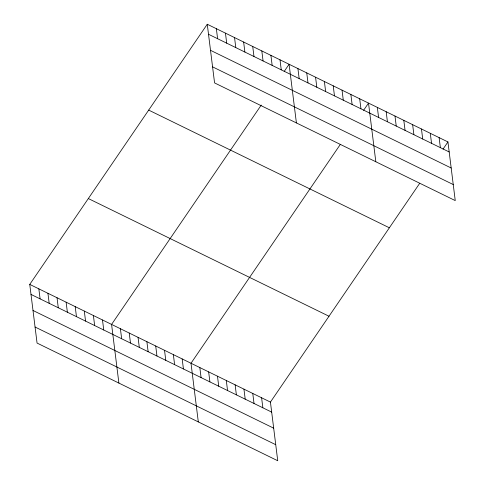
<?xml version="1.0" encoding="UTF-8"?>
<svg xmlns="http://www.w3.org/2000/svg" width="485" height="485" viewBox="0 0 485 485"><rect width="100%" height="100%" fill="white"/><g stroke="black" fill="none" stroke-linecap="round" stroke-linejoin="round"><path stroke-width="0.73" d="M419.677 183.36L270.43 402.089L277.735 460.75L37.06 343.065L29.755 284.404L207.265 24.25L447.94 141.935L455.245 200.596L214.57 82.911L207.265 24.25M261.239 105.087L111.58 324.416L118.892 383.077M284.18 71.471L289.096 64.262L296.402 122.923M340.252 144.524L191.005 363.253L198.31 421.914M363.604 110.307L368.515 103.099L375.826 161.76M443.023 149.144L447.94 141.935M208.514 34.271L449.189 151.963M210.514 50.325L451.189 168.01M212.575 66.863L453.245 184.549M148.689 110.101L389.358 227.786M88.331 198.553L329.006 316.238M29.755 284.404L270.43 402.089M31.004 294.425L271.679 412.111M32.998 310.473L273.673 428.164M35.059 327.011L275.735 444.696M439.113 137.625L440.362 147.646M430.292 133.308L431.541 143.33M421.465 128.992L422.714 139.013M412.638 124.675L413.887 134.697M403.817 120.359L405.066 130.386M394.99 116.048L396.239 126.07M386.169 111.732L387.418 121.753M377.342 107.415L378.591 117.437M359.694 98.782L360.943 108.81M350.867 94.472L352.116 104.493M342.04 90.155L343.289 100.177M333.219 85.839L334.468 95.86M324.392 81.522L325.641 91.55M315.571 77.212L316.814 87.233M306.744 72.895L307.993 82.917M297.917 68.579L299.166 78.6M280.003 59.819L281.251 69.84M270.909 55.369L272.158 65.396M261.815 50.925L263.064 60.946M252.727 46.481L253.976 56.502M243.634 42.031L244.883 52.059M234.54 37.587L235.789 47.609M225.452 33.144L226.695 43.165M216.358 28.694L217.607 38.721M261.603 397.773L262.852 407.794M252.776 393.456L254.025 403.484M243.955 389.146L245.204 399.167M235.128 384.829L236.377 394.851M226.307 380.513L227.55 390.534M217.48 376.196L218.729 386.218M208.653 371.88L209.902 381.907M199.832 367.569L201.081 377.591M182.178 358.936L183.427 368.958M173.357 354.62L174.606 364.641M164.53 350.303L165.779 360.331M155.709 345.993L156.952 356.014M146.882 341.676L148.131 351.698M138.055 337.36L139.304 347.381M129.234 333.043L130.483 343.071M120.407 328.727L121.656 338.754M102.493 319.967L103.742 329.994M93.399 315.523L94.648 325.544M84.305 311.079L85.554 321.1M75.211 306.629L76.46 316.656M66.124 302.185L67.373 312.207M57.03 297.741L58.279 307.763M47.936 293.292L49.185 303.313M38.848 288.848L40.091 298.869"/></g></svg>
